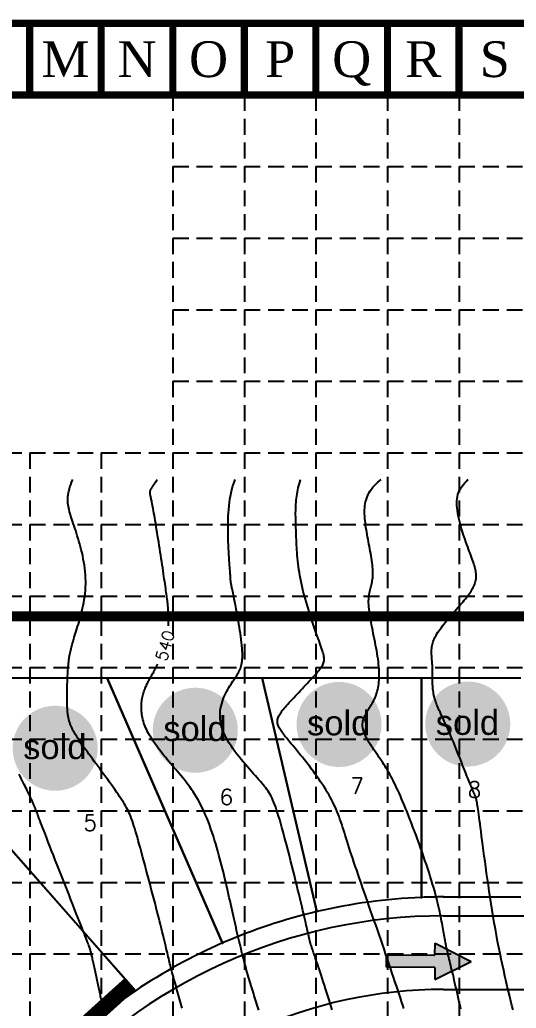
# Model space of a CAD drawing. Header units: inches. Extents: x -2116 to 192, y -2317 to -873.
# Drawn here: x -1650.9 to -1401.1, y -1370.1 to -873 of the extents above; entities that cross this region are included whole.
import ezdxf
from ezdxf.enums import TextEntityAlignment as Align

# ---------------------------------------------------------------- set-up
doc = ezdxf.new("R2010")
doc.units = ezdxf.units.IN
doc.header["$LTSCALE"] = 40
doc.header["$MEASUREMENT"] = 0
doc.linetypes.add('DAM', pattern=[0.5, 0.2, -0.1, 0.2])
doc.linetypes.add('DASHED', pattern=[0.75, 0.5, -0.25])
for name, color, linetype in [('1-BC', 7, 'Continuous'), ('1-DAM_TEXT', 7, 'DAM'), ('1-LOTS', 7, 'Continuous'), ('BASE', 7, 'Continuous'), ('grid', 9, 'Continuous'), ('limitsofdisturb', 1, 'DASHED'), ('SILT', 200, 'Continuous'), ('TOPO100_CON', 9, 'Continuous'), ('TOPO100_ICON', 9, 'Continuous')]:
    doc.layers.add(name, color=color, linetype=linetype)
doc.styles.add('ryland', font='ARIAL.TTF', dxfattribs={"height": 25})
doc.styles.add('SEG_LABEL08', font='simplex1')
doc.styles.get("Standard").update_dxf_attribs({"font": 'TIMES.TTF', "height": 25})

# ---------------------------------------------------------------- blocks, each defined once
blk = doc.blocks.new('TF')
for p, q in [((0.1612, 0.0201), (0.1612, 0.0601)), ((0.1612, 0.0601), (0.2812, 0.0001)), ((0.0012, -0.0199), (0.0012, 0.0201)), ((0.0012, 0.0201), (0.1612, 0.0201)), ((0.1612, -0.0599), (0.2812, 0.0001)), ((0.1612, -0.0199), (0.0012, -0.0199)), ((0.1612, -0.0199), (0.1612, -0.0599))]:
    blk.add_line(p, q)
for points in [[(0.1612, -0.0599), (0.1612, 0.0601), (0.2812, 0.0001), (0.1612, 0.0601)], [(0.0012, 0.0201), (0.0012, -0.0199), (0.1612, 0.0201), (0.1612, -0.0199)]]:
    blk.add_solid(points)
blk = doc.blocks.new('arrow')
at = {"xscale": 192.0000000000001, "yscale": 192, "zscale": 192, "rotation": 89.54514789520785}
blk.add_blockref('TF', (-0.41, -54), dxfattribs=at)
blk = doc.blocks.new('Sold')
h = blk.add_hatch(color=7)
h.paths.add_polyline_path([(38.78, 18.77, 1), (0.52, 18.77, 1)])
h.paths.add_polyline_path([(2.42, 10.89), (36.59, 10.89), (36.59, 27.86), (2.42, 27.86)], flags=24)
at = {"layer": 'BASE', "color": 7, "style": 'ryland'}
blk.add_text('sold', height=11.127, dxfattribs=at).set_placement((19.5, 13.9), align=Align.CENTER)

msp = doc.modelspace()

# ---------------------------------------------------------------- linework, layer by layer
at = {"layer": '1-BC', "linetype": 'Continuous'}
for p, q in [((-1437.73, -1323.62), (-949.32, -1323.62, 52922.14)), ((-1437.73, -1360.62), (-949.32, -1360.62, 52922.14))]:
    msp.add_line(p, q, dxfattribs=at)
for radius in [268.5, 231.5]:
    msp.add_arc((-1437.73, -1592.12), radius, 90, 138.7385, dxfattribs=at)
at = {"layer": '1-LOTS', "linetype": 'Continuous'}
for p, q in [((-1606.84, -1204.12, 54051.12), (-1656.95, -1204.12, 54166.43)), ((-1606.84, -1204.12, 54051.12), (-1548.8, -1337.28)), ((-1528.96, -1204.12, 53863.67), (-1606.84, -1204.12, 54051.12)), ((-1548.8, -1337.28), (-1606.84, -1204.12, 54051.12)), ((-1448.82, -1204.12, 53621.31), (-1528.96, -1204.12, 53863.67)), ((-1528.96, -1204.12, 53863.67), (-1501.36, -1321.5)), ((-1501.36, -1321.5), (-1528.96, -1204.12, 53863.67)), ((-1398.82, -1204.12, 53495.51), (-1448.82, -1204.12, 53621.31)), ((-1448.82, -1314.34), (-1448.82, -1204.12, 53621.31)), ((-1448.82, -1204.12, 53621.31), (-1448.82, -1314.34))]:
    msp.add_line(p, q, dxfattribs=at)
at = {"layer": '1-LOTS', "linetype": 'Continuous', "flags": 128}
for points in [[(-1689.22, -1251.61), (-1592.66, -1361.29)], [(-1592.66, -1361.29), (-1655.1, -1290.37)], [(-1437.73, -1314.12), (-1398.82, -1314.12)]]:
    msp.add_lwpolyline(points, dxfattribs=at)
at = {"layer": '1-LOTS', "linetype": 'Continuous'}
for start, end in [(92.288, 103.2319), (90, 92.288), (103.2319, 113.5509), (113.5509, 123.8698), (123.8698, 138.7385)]:
    msp.add_arc((-1437.73, -1592.12), 278, start, end, dxfattribs=at)
for p in [(-1448.82, -1314.34), (-1437.73, -1314.12), (-1501.36, -1321.5), (-1548.8, -1337.28), (-1592.66, -1361.29)]:
    msp.add_point(p, dxfattribs=at)
at = {"layer": 'BASE', "const_width": 3.6}
for points in [[(-2113.87, -2314.78), (190.13, -2314.78), (190.13, -874.78), (-2113.87, -874.78)], [(-2077.87, -2278.78), (154.13, -2278.78), (154.13, -910.78), (-2077.87, -910.78)]]:
    msp.add_lwpolyline(points, close=True, dxfattribs=at)
for points in [[(-1645.87, -910.78), (-1645.87, -874.78)], [(-1609.87, -910.78), (-1609.87, -874.78)], [(-1573.87, -910.78), (-1573.87, -874.78)], [(-1537.87, -910.78), (-1537.87, -874.78)], [(-1501.87, -910.78), (-1501.87, -874.78)], [(-1465.87, -910.78), (-1465.87, -874.78)], [(-1429.87, -910.78), (-1429.87, -874.78)]]:
    msp.add_lwpolyline(points, dxfattribs=at)
at = {"layer": 'grid', "color": 8, "linetype": 'DASHED', "ltscale": 0.4}
for p, q in [((-1573.87, -910.78), (-1573.87, -2278.78)), ((-1537.87, -910.78), (-1537.87, -2278.78)), ((-1501.87, -910.78), (-1501.87, -2278.78)), ((-1465.87, -910.78), (-1465.87, -2278.78)), ((-1429.87, -910.78), (-1429.87, -2278.78)), ((-1573.87, -946.78), (154.13, -946.78)), ((-1573.87, -982.78), (154.13, -982.78)), ((-1573.87, -1018.78), (154.13, -1018.78)), ((-1573.87, -1054.78), (154.13, -1054.78)), ((-2077.87, -1090.78), (154.13, -1090.78)), ((-1645.87, -1090.78), (-1645.87, -2278.78)), ((-1609.87, -1090.78), (-1609.87, -2278.78)), ((-2077.87, -1126.78), (154.13, -1126.78)), ((-2077.87, -1162.78), (154.13, -1162.78)), ((-2077.87, -1198.78), (154.13, -1198.78)), ((-2077.87, -1234.78), (154.13, -1234.78)), ((-2077.87, -1270.78), (154.13, -1270.78)), ((-2077.87, -1306.78), (154.13, -1306.78)), ((-2077.87, -1342.78), (154.13, -1342.78))]:
    msp.add_line(p, q, dxfattribs=at)
at = {"layer": 'limitsofdisturb', "color": 1, "const_width": 5}
msp.add_lwpolyline([(-1844.62, -1990.78), (-1844.62, -1280.09), (-1844.62, -1280.09), (-1844.26, -1173.04), (-752.01, -1172.92), (-752.01, -1001.61), (-658.88, -981.43), (-594.33, -1184.26), (-62.6, -1184.26), (-45.48, -2050.54), (-1679.47, -2050.54)], dxfattribs=at)
at = {"layer": 'SILT', "color": 84, "const_width": 8}
msp.add_lwpolyline([(-1720.78, -1386.75), (-1671.09, -1420.41), (-1659.03, -1418.11), (-1649.2, -1405.59), (-1625.42, -1384.97), (-1595.58, -1358.07)], dxfattribs=at)
at = {"layer": 'TOPO100_CON', "color": 35, "linetype": 'Continuous'}
for points in [[(-1569.13, -1370.12), (-1569.45, -1368.95), (-1569.77, -1367.78), (-1570.1, -1366.6), (-1570.44, -1365.42), (-1570.77, -1364.24), (-1571.1, -1363.07), (-1571.43, -1361.91), (-1571.76, -1360.75), (-1572.08, -1359.61), (-1572.4, -1358.49), (-1572.71, -1357.38), (-1573.02, -1356.3), (-1573.31, -1355.24), (-1573.6, -1354.21), (-1573.87, -1353.21), (-1574.13, -1352.24), (-1574.38, -1351.31), (-1574.62, -1350.4), (-1574.84, -1349.52), (-1575.06, -1348.65), (-1575.28, -1347.78), (-1575.49, -1346.91), (-1575.7, -1346.03), (-1575.92, -1345.12), (-1576.14, -1344.2), (-1576.37, -1343.23), (-1576.61, -1342.22), (-1576.86, -1341.17), (-1577.13, -1340.05), (-1577.41, -1338.86), (-1577.72, -1337.61), (-1578.04, -1336.26), (-1578.39, -1334.83), (-1578.77, -1333.3), (-1579.17, -1331.66), (-1579.61, -1329.91), (-1580.08, -1328.04), (-1580.58, -1326.06), (-1581.11, -1323.98), (-1581.66, -1321.82), (-1582.23, -1319.58), (-1582.82, -1317.28), (-1583.43, -1314.94), (-1584.05, -1312.56), (-1584.67, -1310.16), (-1585.31, -1307.75), (-1585.94, -1305.34), (-1586.57, -1302.94), (-1587.2, -1300.57), (-1587.82, -1298.24), (-1588.43, -1295.96), (-1589.03, -1293.75), (-1589.61, -1291.62), (-1590.17, -1289.57), (-1590.71, -1287.62), (-1591.22, -1285.79), (-1591.7, -1284.08), (-1592.15, -1282.49), (-1592.59, -1281.01), (-1593.01, -1279.63), (-1593.41, -1278.33), (-1593.8, -1277.12), (-1594.19, -1275.98), (-1594.58, -1274.9), (-1594.97, -1273.88), (-1595.37, -1272.9), (-1595.78, -1271.96), (-1596.2, -1271.04), (-1596.65, -1270.14), (-1597.11, -1269.25), (-1597.61, -1268.36), (-1598.13, -1267.45), (-1598.69, -1266.53), (-1599.29, -1265.58), (-1599.94, -1264.59), (-1600.63, -1263.56), (-1601.37, -1262.47), (-1602.16, -1261.34), (-1602.99, -1260.15), (-1603.85, -1258.94), (-1604.75, -1257.68), (-1605.67, -1256.41), (-1606.62, -1255.11), (-1607.58, -1253.8), (-1608.54, -1252.47), (-1609.52, -1251.15), (-1610.49, -1249.83), (-1611.46, -1248.52), (-1612.42, -1247.22), (-1613.36, -1245.94), (-1614.28, -1244.69), (-1615.17, -1243.48), (-1616.03, -1242.3), (-1616.86, -1241.16), (-1617.64, -1240.07), (-1618.38, -1239.05), (-1619.07, -1238.08), (-1619.7, -1237.17), (-1620.29, -1236.31), (-1620.84, -1235.51), (-1621.34, -1234.76), (-1621.8, -1234.05), (-1622.22, -1233.39), (-1622.61, -1232.78), (-1622.96, -1232.2), (-1623.28, -1231.65), (-1623.58, -1231.14), (-1623.84, -1230.66), (-1624.09, -1230.2), (-1624.31, -1229.77), (-1624.51, -1229.36), (-1624.69, -1228.96), (-1624.86, -1228.58), (-1625.02, -1228.22), (-1625.17, -1227.86), (-1625.31, -1227.51), (-1625.44, -1227.16), (-1625.57, -1226.82), (-1625.7, -1226.47), (-1625.82, -1226.11), (-1625.93, -1225.75), (-1626.04, -1225.38), (-1626.14, -1225), (-1626.24, -1224.61), (-1626.33, -1224.19), (-1626.42, -1223.76), (-1626.5, -1223.31), (-1626.57, -1222.83), (-1626.64, -1222.32), (-1626.7, -1221.78), (-1626.76, -1221.22), (-1626.82, -1220.61), (-1626.86, -1219.97), (-1626.9, -1219.29), (-1626.94, -1218.57), (-1626.97, -1217.8), (-1626.99, -1216.98), (-1627.01, -1216.13), (-1627.03, -1215.23), (-1627.03, -1214.3), (-1627.03, -1213.34), (-1627.03, -1212.35), (-1627.02, -1211.34), (-1627.01, -1210.31), (-1626.99, -1209.27), (-1626.97, -1208.23), (-1626.94, -1207.17), (-1626.9, -1206.12), (-1626.86, -1205.08), (-1626.82, -1204.04), (-1626.77, -1203.01), (-1626.72, -1202), (-1626.66, -1201.02), (-1626.6, -1200.06), (-1626.54, -1199.13), (-1626.47, -1198.24), (-1626.39, -1197.38), (-1626.31, -1196.56), (-1626.23, -1195.76), (-1626.14, -1195), (-1626.04, -1194.25), (-1625.93, -1193.52), (-1625.82, -1192.81), (-1625.69, -1192.1), (-1625.55, -1191.39), (-1625.41, -1190.68), (-1625.25, -1189.97), (-1625.08, -1189.25), (-1624.89, -1188.51), (-1624.69, -1187.75), (-1624.47, -1186.96), (-1624.24, -1186.15), (-1623.99, -1185.3), (-1623.72, -1184.42), (-1623.44, -1183.49), (-1623.13, -1182.52), (-1622.81, -1181.49), (-1622.47, -1180.42), (-1622.11, -1179.3), (-1621.75, -1178.13), (-1621.38, -1176.93), (-1621.01, -1175.68), (-1620.64, -1174.39), (-1620.28, -1173.07), (-1619.92, -1171.71), (-1619.58, -1170.33), (-1619.26, -1168.91), (-1618.95, -1167.47), (-1618.67, -1166), (-1618.42, -1164.51), (-1618.2, -1163), (-1618.01, -1161.47), (-1617.86, -1159.93), (-1617.75, -1158.37), (-1617.69, -1156.81), (-1617.68, -1155.23), (-1617.72, -1153.64), (-1617.81, -1152.06), (-1617.95, -1150.47), (-1618.12, -1148.88), (-1618.34, -1147.3), (-1618.59, -1145.73), (-1618.88, -1144.17), (-1619.19, -1142.63), (-1619.53, -1141.1), (-1619.89, -1139.59), (-1620.27, -1138.1), (-1620.67, -1136.65), (-1621.07, -1135.22), (-1621.48, -1133.82), (-1621.9, -1132.46), (-1622.32, -1131.13), (-1622.73, -1129.85), (-1623.14, -1128.61), (-1623.54, -1127.42), (-1623.93, -1126.28), (-1624.3, -1125.2), (-1624.65, -1124.16), (-1624.98, -1123.16), (-1625.28, -1122.2), (-1625.57, -1121.28), (-1625.82, -1120.38), (-1626.05, -1119.51), (-1626.25, -1118.65), (-1626.42, -1117.81), (-1626.55, -1116.97), (-1626.65, -1116.14), (-1626.71, -1115.31), (-1626.73, -1114.47), (-1626.71, -1113.61), (-1626.65, -1112.74), (-1626.54, -1111.85), (-1626.38, -1110.93), (-1626.17, -1109.98), (-1625.92, -1108.99), (-1625.61, -1107.95), (-1625.24, -1106.87), (-1624.82, -1105.74), (-1624.35, -1104.57), (-1624.16, -1104.14)], [(-1493.77, -1370.89), (-1494.43, -1368.63), (-1495.09, -1366.44), (-1495.73, -1364.33), (-1496.36, -1362.29), (-1496.98, -1360.33), (-1497.57, -1358.45), (-1498.15, -1356.66), (-1498.71, -1354.95), (-1499.24, -1353.32), (-1499.75, -1351.79), (-1500.23, -1350.34), (-1500.68, -1348.99), (-1501.11, -1347.73), (-1501.5, -1346.57), (-1501.86, -1345.51), (-1502.19, -1344.53), (-1502.49, -1343.65), (-1502.76, -1342.85), (-1503.01, -1342.14), (-1503.23, -1341.49), (-1503.42, -1340.92), (-1503.59, -1340.41), (-1503.75, -1339.97), (-1503.88, -1339.57), (-1504, -1339.24), (-1504.1, -1338.94), (-1504.18, -1338.69), (-1504.25, -1338.48), (-1504.32, -1338.3), (-1504.37, -1338.15), (-1504.41, -1338.02), (-1504.45, -1337.91), (-1504.48, -1337.82), (-1504.51, -1337.73), (-1504.54, -1337.65), (-1504.56, -1337.58), (-1504.59, -1337.5), (-1504.61, -1337.43), (-1504.63, -1337.36), (-1504.65, -1337.3), (-1504.67, -1337.23), (-1504.69, -1337.16), (-1504.71, -1337.08), (-1504.73, -1337.01), (-1504.75, -1336.93), (-1504.77, -1336.85), (-1504.8, -1336.76), (-1504.82, -1336.66), (-1504.84, -1336.56), (-1504.87, -1336.45), (-1504.89, -1336.33), (-1504.92, -1336.2), (-1504.95, -1336.06), (-1504.99, -1335.91), (-1505.02, -1335.74), (-1505.06, -1335.56), (-1505.11, -1335.35), (-1505.16, -1335.1), (-1505.22, -1334.82), (-1505.3, -1334.49), (-1505.38, -1334.11), (-1505.48, -1333.66), (-1505.6, -1333.15), (-1505.73, -1332.57), (-1505.89, -1331.9), (-1506.06, -1331.15), (-1506.26, -1330.3), (-1506.48, -1329.35), (-1506.73, -1328.29), (-1507.01, -1327.11), (-1507.31, -1325.81), (-1507.65, -1324.39), (-1508.02, -1322.82), (-1508.43, -1321.12), (-1508.87, -1319.26), (-1509.34, -1317.28), (-1509.85, -1315.17), (-1510.38, -1312.96), (-1510.93, -1310.65), (-1511.51, -1308.27), (-1512.1, -1305.83), (-1512.71, -1303.34), (-1513.34, -1300.82), (-1513.97, -1298.28), (-1514.6, -1295.75), (-1515.24, -1293.22), (-1515.88, -1290.72), (-1516.52, -1288.26), (-1517.15, -1285.86), (-1517.77, -1283.54), (-1518.38, -1281.29), (-1518.97, -1279.15), (-1519.54, -1277.13), (-1520.09, -1275.23), (-1520.62, -1273.48), (-1521.13, -1271.86), (-1521.62, -1270.37), (-1522.09, -1268.99), (-1522.56, -1267.72), (-1523.03, -1266.54), (-1523.5, -1265.45), (-1523.96, -1264.43), (-1524.44, -1263.47), (-1524.93, -1262.57), (-1525.44, -1261.71), (-1525.97, -1260.88), (-1526.52, -1260.07), (-1527.1, -1259.28), (-1527.71, -1258.49), (-1528.36, -1257.69), (-1529.05, -1256.87), (-1529.79, -1256.03), (-1530.57, -1255.14), (-1531.41, -1254.21), (-1532.31, -1253.22), (-1533.25, -1252.18), (-1534.24, -1251.08), (-1535.25, -1249.93), (-1536.3, -1248.75), (-1537.36, -1247.52), (-1538.43, -1246.25), (-1539.5, -1244.96), (-1540.56, -1243.64), (-1541.6, -1242.29), (-1542.62, -1240.92), (-1543.61, -1239.53), (-1544.56, -1238.14), (-1545.46, -1236.73), (-1546.3, -1235.32), (-1547.08, -1233.91), (-1547.78, -1232.5), (-1548.4, -1231.1), (-1548.94, -1229.71), (-1549.37, -1228.34), (-1549.7, -1226.98), (-1549.93, -1225.65), (-1550.07, -1224.33), (-1550.12, -1223.04), (-1550.09, -1221.77), (-1549.98, -1220.53), (-1549.81, -1219.31), (-1549.57, -1218.12), (-1549.28, -1216.95), (-1548.93, -1215.82), (-1548.55, -1214.72), (-1548.12, -1213.65), (-1547.66, -1212.61), (-1547.18, -1211.61), (-1546.67, -1210.64), (-1546.16, -1209.71), (-1545.64, -1208.82), (-1545.11, -1207.96), (-1544.59, -1207.15), (-1544.09, -1206.38), (-1543.6, -1205.65), (-1543.12, -1204.96), (-1542.67, -1204.3), (-1542.24, -1203.66), (-1541.83, -1203.04), (-1541.44, -1202.43), (-1541.08, -1201.82), (-1540.74, -1201.21), (-1540.42, -1200.6), (-1540.13, -1199.96), (-1539.87, -1199.31), (-1539.64, -1198.63), (-1539.43, -1197.92), (-1539.26, -1197.16), (-1539.11, -1196.36), (-1539, -1195.51), (-1538.91, -1194.59), (-1538.87, -1193.62), (-1538.85, -1192.56), (-1538.87, -1191.43), (-1538.93, -1190.22), (-1539.02, -1188.93), (-1539.14, -1187.57), (-1539.29, -1186.16), (-1539.46, -1184.7), (-1539.65, -1183.2), (-1539.87, -1181.67), (-1540.1, -1180.12), (-1540.34, -1178.56), (-1540.6, -1176.99), (-1540.86, -1175.43), (-1541.13, -1173.89), (-1541.41, -1172.38), (-1541.68, -1170.9), (-1541.95, -1169.46), (-1542.21, -1168.08), (-1542.47, -1166.76), (-1542.72, -1165.51), (-1542.95, -1164.34), (-1543.16, -1163.26), (-1543.36, -1162.28), (-1543.54, -1161.39), (-1543.7, -1160.59), (-1543.85, -1159.88), (-1543.97, -1159.24), (-1544.09, -1158.68), (-1544.19, -1158.19), (-1544.28, -1157.76), (-1544.35, -1157.39), (-1544.42, -1157.08), (-1544.48, -1156.81), (-1544.52, -1156.59), (-1544.56, -1156.4), (-1544.59, -1156.25), (-1544.62, -1156.13), (-1544.64, -1156.02), (-1544.65, -1155.94), (-1544.66, -1155.87), (-1544.67, -1155.81), (-1544.68, -1155.75), (-1544.69, -1155.69), (-1544.7, -1155.63), (-1544.7, -1155.55), (-1544.71, -1155.45), (-1544.72, -1155.33), (-1544.73, -1155.18), (-1544.75, -1155), (-1544.76, -1154.78), (-1544.78, -1154.51), (-1544.8, -1154.2), (-1544.82, -1153.83), (-1544.85, -1153.41), (-1544.88, -1152.92), (-1544.92, -1152.36), (-1544.96, -1151.72), (-1545.01, -1151.01), (-1545.07, -1150.21), (-1545.13, -1149.32), (-1545.2, -1148.33), (-1545.27, -1147.24), (-1545.35, -1146.05), (-1545.44, -1144.77), (-1545.53, -1143.39), (-1545.62, -1141.93), (-1545.71, -1140.4), (-1545.8, -1138.8), (-1545.87, -1137.14), (-1545.94, -1135.44), (-1546, -1133.69), (-1546.04, -1131.91), (-1546.06, -1130.11), (-1546.07, -1128.29), (-1546.05, -1126.46), (-1546.01, -1124.63), (-1545.94, -1122.81), (-1545.85, -1121), (-1545.72, -1119.21), (-1545.56, -1117.46), (-1545.36, -1115.75), (-1545.12, -1114.09), (-1544.84, -1112.48), (-1544.52, -1110.92), (-1544.17, -1109.41), (-1543.78, -1107.95), (-1543.36, -1106.52), (-1542.9, -1105.14), (-1542.55, -1104.14)], [(-1457.58, -1370.29), (-1458.15, -1368.58), (-1458.74, -1366.77), (-1459.37, -1364.88), (-1460.02, -1362.91), (-1460.69, -1360.87), (-1461.39, -1358.76), (-1462.11, -1356.6), (-1462.85, -1354.38), (-1463.61, -1352.11), (-1464.38, -1349.8), (-1465.17, -1347.45), (-1465.98, -1345.07), (-1466.79, -1342.67), (-1467.61, -1340.26), (-1468.45, -1337.82), (-1469.28, -1335.39), (-1470.13, -1332.95), (-1470.97, -1330.51), (-1471.81, -1328.08), (-1472.66, -1325.67), (-1473.5, -1323.26), (-1474.34, -1320.87), (-1475.17, -1318.5), (-1475.99, -1316.16), (-1476.8, -1313.84), (-1477.6, -1311.55), (-1478.39, -1309.3), (-1479.16, -1307.09), (-1479.91, -1304.91), (-1480.65, -1302.78), (-1481.37, -1300.7), (-1482.06, -1298.67), (-1482.73, -1296.69), (-1483.37, -1294.77), (-1483.99, -1292.91), (-1484.57, -1291.12), (-1485.13, -1289.4), (-1485.66, -1287.74), (-1486.16, -1286.13), (-1486.64, -1284.59), (-1487.11, -1283.09), (-1487.57, -1281.65), (-1488.01, -1280.24), (-1488.46, -1278.87), (-1488.9, -1277.54), (-1489.34, -1276.24), (-1489.79, -1274.96), (-1490.24, -1273.7), (-1490.72, -1272.46), (-1491.2, -1271.24), (-1491.71, -1270.02), (-1492.25, -1268.8), (-1492.81, -1267.59), (-1493.41, -1266.37), (-1494.04, -1265.14), (-1494.71, -1263.9), (-1495.42, -1262.64), (-1496.17, -1261.37), (-1496.96, -1260.09), (-1497.78, -1258.8), (-1498.62, -1257.51), (-1499.49, -1256.21), (-1500.38, -1254.92), (-1501.29, -1253.63), (-1502.21, -1252.35), (-1503.14, -1251.08), (-1504.07, -1249.83), (-1505.01, -1248.59), (-1505.94, -1247.38), (-1506.86, -1246.19), (-1507.77, -1245.03), (-1508.67, -1243.9), (-1509.55, -1242.8), (-1510.41, -1241.74), (-1511.24, -1240.72), (-1512.05, -1239.75), (-1512.82, -1238.82), (-1513.55, -1237.94), (-1514.25, -1237.09), (-1514.92, -1236.29), (-1515.55, -1235.53), (-1516.16, -1234.81), (-1516.72, -1234.12), (-1517.26, -1233.46), (-1517.76, -1232.83), (-1518.22, -1232.23), (-1518.66, -1231.66), (-1519.06, -1231.11), (-1519.42, -1230.59), (-1519.76, -1230.08), (-1520.06, -1229.6), (-1520.33, -1229.12), (-1520.56, -1228.67), (-1520.76, -1228.22), (-1520.93, -1227.79), (-1521.07, -1227.36), (-1521.17, -1226.94), (-1521.24, -1226.52), (-1521.27, -1226.11), (-1521.27, -1225.69), (-1521.24, -1225.27), (-1521.16, -1224.84), (-1521.05, -1224.41), (-1520.91, -1223.97), (-1520.73, -1223.52), (-1520.5, -1223.05), (-1520.24, -1222.57), (-1519.94, -1222.06), (-1519.6, -1221.54), (-1519.21, -1221), (-1518.79, -1220.43), (-1518.32, -1219.83), (-1517.81, -1219.21), (-1517.25, -1218.55), (-1516.65, -1217.86), (-1516.01, -1217.14), (-1515.32, -1216.37), (-1514.59, -1215.58), (-1513.82, -1214.75), (-1513.02, -1213.9), (-1512.2, -1213.03), (-1511.36, -1212.14), (-1510.51, -1211.24), (-1509.64, -1210.33), (-1508.77, -1209.42), (-1507.91, -1208.5), (-1507.04, -1207.59), (-1506.19, -1206.69), (-1505.36, -1205.8), (-1504.55, -1204.93), (-1503.76, -1204.08), (-1503.01, -1203.25), (-1502.3, -1202.45), (-1501.63, -1201.69), (-1501, -1200.96), (-1500.43, -1200.28), (-1499.92, -1199.64), (-1499.46, -1199.04), (-1499.06, -1198.47), (-1498.71, -1197.93), (-1498.42, -1197.41), (-1498.17, -1196.91), (-1497.98, -1196.41), (-1497.84, -1195.91), (-1497.75, -1195.4), (-1497.7, -1194.88), (-1497.7, -1194.34), (-1497.74, -1193.78), (-1497.83, -1193.19), (-1497.95, -1192.55), (-1498.12, -1191.87), (-1498.33, -1191.14), (-1498.57, -1190.35), (-1498.85, -1189.5), (-1499.17, -1188.57), (-1499.52, -1187.57), (-1499.9, -1186.48), (-1500.31, -1185.32), (-1500.75, -1184.08), (-1501.21, -1182.77), (-1501.69, -1181.4), (-1502.18, -1179.98), (-1502.69, -1178.5), (-1503.21, -1176.98), (-1503.74, -1175.42), (-1504.27, -1173.82), (-1504.8, -1172.2), (-1505.32, -1170.55), (-1505.84, -1168.89), (-1506.35, -1167.21), (-1506.84, -1165.53), (-1507.32, -1163.84), (-1507.78, -1162.16), (-1508.21, -1160.49), (-1508.62, -1158.84), (-1509, -1157.21), (-1509.34, -1155.6), (-1509.66, -1154.03), (-1509.94, -1152.47), (-1510.2, -1150.95), (-1510.43, -1149.45), (-1510.63, -1147.97), (-1510.82, -1146.52), (-1510.98, -1145.09), (-1511.12, -1143.68), (-1511.24, -1142.3), (-1511.35, -1140.95), (-1511.45, -1139.61), (-1511.53, -1138.3), (-1511.59, -1137.01), (-1511.65, -1135.73), (-1511.71, -1134.48), (-1511.75, -1133.26), (-1511.79, -1132.05), (-1511.83, -1130.86), (-1511.87, -1129.68), (-1511.91, -1128.53), (-1511.94, -1127.4), (-1511.98, -1126.28), (-1512.01, -1125.17), (-1512.03, -1124.08), (-1512.05, -1123), (-1512.06, -1121.93), (-1512.06, -1120.87), (-1512.05, -1119.82), (-1512.02, -1118.77), (-1511.99, -1117.72), (-1511.93, -1116.68), (-1511.86, -1115.65), (-1511.77, -1114.61), (-1511.66, -1113.57), (-1511.52, -1112.53), (-1511.37, -1111.48), (-1511.19, -1110.43), (-1510.98, -1109.37), (-1510.74, -1108.31), (-1510.48, -1107.23), (-1510.19, -1106.15), (-1509.87, -1105.06), (-1509.58, -1104.14)], [(-1428.93, -1370.57), (-1429.33, -1368.78), (-1429.73, -1367.03), (-1430.12, -1365.33), (-1430.49, -1363.67), (-1430.86, -1362.05), (-1431.22, -1360.48), (-1431.57, -1358.96), (-1431.92, -1357.48), (-1432.25, -1356.06), (-1432.57, -1354.69), (-1432.88, -1353.37), (-1433.18, -1352.11), (-1433.47, -1350.89), (-1433.75, -1349.71), (-1434.02, -1348.58), (-1434.29, -1347.48), (-1434.54, -1346.42), (-1434.79, -1345.39), (-1435.03, -1344.39), (-1435.26, -1343.41), (-1435.48, -1342.45), (-1435.7, -1341.51), (-1435.91, -1340.59), (-1436.11, -1339.68), (-1436.31, -1338.77), (-1436.5, -1337.87), (-1436.69, -1336.97), (-1436.87, -1336.07), (-1437.05, -1335.17), (-1437.22, -1334.26), (-1437.39, -1333.33), (-1437.55, -1332.39), (-1437.72, -1331.44), (-1437.88, -1330.46), (-1438.06, -1329.46), (-1438.23, -1328.43), (-1438.42, -1327.37), (-1438.62, -1326.28), (-1438.83, -1325.15), (-1439.05, -1323.99), (-1439.3, -1322.78), (-1439.56, -1321.52), (-1439.84, -1320.22), (-1440.15, -1318.86), (-1440.49, -1317.45), (-1440.85, -1315.99), (-1441.24, -1314.46), (-1441.66, -1312.86), (-1442.12, -1311.2), (-1442.62, -1309.47), (-1443.15, -1307.67), (-1443.72, -1305.8), (-1444.32, -1303.87), (-1444.95, -1301.89), (-1445.61, -1299.87), (-1446.29, -1297.81), (-1447, -1295.73), (-1447.72, -1293.62), (-1448.46, -1291.5), (-1449.21, -1289.38), (-1449.97, -1287.26), (-1450.73, -1285.14), (-1451.5, -1283.05), (-1452.27, -1280.98), (-1453.04, -1278.95), (-1453.8, -1276.95), (-1454.55, -1275.01), (-1455.3, -1273.12), (-1456.02, -1271.29), (-1456.74, -1269.53), (-1457.43, -1267.85), (-1458.1, -1266.25), (-1458.76, -1264.71), (-1459.4, -1263.24), (-1460.03, -1261.84), (-1460.64, -1260.49), (-1461.25, -1259.2), (-1461.84, -1257.96), (-1462.43, -1256.77), (-1463.01, -1255.62), (-1463.59, -1254.51), (-1464.17, -1253.44), (-1464.75, -1252.4), (-1465.32, -1251.38), (-1465.9, -1250.39), (-1466.49, -1249.42), (-1467.08, -1248.47), (-1467.67, -1247.53), (-1468.28, -1246.59), (-1468.89, -1245.66), (-1469.52, -1244.74), (-1470.15, -1243.81), (-1470.79, -1242.88), (-1471.43, -1241.96), (-1472.06, -1241.05), (-1472.69, -1240.13), (-1473.31, -1239.23), (-1473.91, -1238.33), (-1474.48, -1237.43), (-1475.04, -1236.55), (-1475.57, -1235.68), (-1476.06, -1234.81), (-1476.53, -1233.96), (-1476.95, -1233.11), (-1477.32, -1232.28), (-1477.65, -1231.47), (-1477.93, -1230.67), (-1478.15, -1229.88), (-1478.32, -1229.11), (-1478.42, -1228.36), (-1478.45, -1227.62), (-1478.42, -1226.9), (-1478.33, -1226.2), (-1478.19, -1225.51), (-1478, -1224.83), (-1477.76, -1224.15), (-1477.49, -1223.49), (-1477.18, -1222.82), (-1476.84, -1222.17), (-1476.48, -1221.51), (-1476.09, -1220.85), (-1475.69, -1220.19), (-1475.27, -1219.53), (-1474.85, -1218.86), (-1474.43, -1218.19), (-1474.01, -1217.5), (-1473.59, -1216.8), (-1473.19, -1216.09), (-1472.8, -1215.36), (-1472.44, -1214.62), (-1472.1, -1213.86), (-1471.78, -1213.08), (-1471.49, -1212.27), (-1471.23, -1211.45), (-1470.99, -1210.6), (-1470.78, -1209.73), (-1470.59, -1208.83), (-1470.43, -1207.91), (-1470.3, -1206.96), (-1470.19, -1205.99), (-1470.12, -1204.98), (-1470.06, -1203.95), (-1470.04, -1202.88), (-1470.04, -1201.78), (-1470.07, -1200.65), (-1470.13, -1199.49), (-1470.21, -1198.29), (-1470.33, -1197.06), (-1470.47, -1195.79), (-1470.63, -1194.48), (-1470.83, -1193.13), (-1471.05, -1191.75), (-1471.29, -1190.34), (-1471.55, -1188.91), (-1471.83, -1187.46), (-1472.11, -1186), (-1472.41, -1184.53), (-1472.7, -1183.06), (-1473, -1181.59), (-1473.3, -1180.14), (-1473.58, -1178.69), (-1473.86, -1177.27), (-1474.13, -1175.87), (-1474.38, -1174.49), (-1474.6, -1173.16), (-1474.81, -1171.86), (-1474.99, -1170.61), (-1475.13, -1169.41), (-1475.24, -1168.27), (-1475.32, -1167.18), (-1475.35, -1166.17), (-1475.35, -1165.21), (-1475.32, -1164.31), (-1475.25, -1163.46), (-1475.16, -1162.65), (-1475.05, -1161.88), (-1474.91, -1161.14), (-1474.77, -1160.43), (-1474.61, -1159.74), (-1474.44, -1159.06), (-1474.27, -1158.4), (-1474.1, -1157.73), (-1473.94, -1157.07), (-1473.78, -1156.4), (-1473.63, -1155.72), (-1473.5, -1155.01), (-1473.39, -1154.28), (-1473.3, -1153.53), (-1473.23, -1152.73), (-1473.2, -1151.9), (-1473.2, -1151.02), (-1473.23, -1150.09), (-1473.28, -1149.12), (-1473.37, -1148.12), (-1473.48, -1147.08), (-1473.61, -1146.01), (-1473.76, -1144.91), (-1473.93, -1143.79), (-1474.12, -1142.64), (-1474.31, -1141.47), (-1474.52, -1140.29), (-1474.74, -1139.1), (-1474.96, -1137.89), (-1475.19, -1136.68), (-1475.41, -1135.47), (-1475.64, -1134.26), (-1475.87, -1133.05), (-1476.08, -1131.84), (-1476.29, -1130.65), (-1476.49, -1129.46), (-1476.68, -1128.3), (-1476.86, -1127.14), (-1477.01, -1126.01), (-1477.14, -1124.89), (-1477.25, -1123.78), (-1477.33, -1122.69), (-1477.38, -1121.61), (-1477.4, -1120.55), (-1477.38, -1119.51), (-1477.32, -1118.48), (-1477.22, -1117.46), (-1477.08, -1116.46), (-1476.88, -1115.48), (-1476.63, -1114.51), (-1476.33, -1113.55), (-1475.97, -1112.61), (-1475.55, -1111.68), (-1475.07, -1110.77), (-1474.52, -1109.87), (-1473.9, -1108.99), (-1473.21, -1108.12), (-1472.45, -1107.26), (-1471.63, -1106.42), (-1470.75, -1105.59), (-1469.81, -1104.77), (-1469.04, -1104.14)], [(-1402.72, -1370.94), (-1403.26, -1368.78), (-1403.82, -1366.52), (-1404.4, -1364.16), (-1404.99, -1361.71), (-1405.59, -1359.18), (-1406.2, -1356.57), (-1406.81, -1353.89), (-1407.42, -1351.13), (-1408.04, -1348.31), (-1408.65, -1345.42), (-1409.26, -1342.48), (-1409.86, -1339.49), (-1410.45, -1336.45), (-1411.03, -1333.37), (-1411.6, -1330.24), (-1412.15, -1327.1), (-1412.68, -1323.93), (-1413.2, -1320.75), (-1413.71, -1317.58), (-1414.2, -1314.42), (-1414.67, -1311.29), (-1415.13, -1308.18), (-1415.57, -1305.12), (-1415.99, -1302.12), (-1416.4, -1299.18), (-1416.79, -1296.32), (-1417.17, -1293.54), (-1417.52, -1290.85), (-1417.86, -1288.27), (-1418.18, -1285.81), (-1418.49, -1283.47), (-1418.77, -1281.27), (-1419.04, -1279.22), (-1419.29, -1277.32), (-1419.52, -1275.59), (-1419.73, -1274.01), (-1419.92, -1272.59), (-1420.1, -1271.31), (-1420.27, -1270.16), (-1420.42, -1269.13), (-1420.56, -1268.22), (-1420.69, -1267.42), (-1420.81, -1266.72), (-1420.92, -1266.11), (-1421.02, -1265.58), (-1421.12, -1265.12), (-1421.21, -1264.73), (-1421.29, -1264.4), (-1421.37, -1264.11), (-1421.45, -1263.86), (-1421.53, -1263.64), (-1421.61, -1263.45), (-1421.69, -1263.27), (-1421.77, -1263.09), (-1421.86, -1262.91), (-1421.95, -1262.72), (-1422.04, -1262.52), (-1422.14, -1262.31), (-1422.25, -1262.08), (-1422.37, -1261.84), (-1422.49, -1261.57), (-1422.63, -1261.27), (-1422.78, -1260.94), (-1422.94, -1260.58), (-1423.12, -1260.18), (-1423.31, -1259.74), (-1423.51, -1259.26), (-1423.74, -1258.73), (-1423.98, -1258.15), (-1424.24, -1257.52), (-1424.52, -1256.83), (-1424.83, -1256.08), (-1425.15, -1255.27), (-1425.5, -1254.39), (-1425.88, -1253.45), (-1426.27, -1252.43), (-1426.69, -1251.37), (-1427.13, -1250.24), (-1427.58, -1249.08), (-1428.05, -1247.87), (-1428.54, -1246.62), (-1429.04, -1245.35), (-1429.55, -1244.05), (-1430.06, -1242.74), (-1430.59, -1241.41), (-1431.12, -1240.08), (-1431.65, -1238.75), (-1432.19, -1237.42), (-1432.73, -1236.1), (-1433.26, -1234.81), (-1433.8, -1233.53), (-1434.32, -1232.28), (-1434.84, -1231.07), (-1435.36, -1229.9), (-1435.86, -1228.77), (-1436.35, -1227.69), (-1436.83, -1226.65), (-1437.3, -1225.64), (-1437.75, -1224.67), (-1438.2, -1223.74), (-1438.62, -1222.83), (-1439.03, -1221.95), (-1439.43, -1221.1), (-1439.81, -1220.27), (-1440.17, -1219.46), (-1440.52, -1218.67), (-1440.84, -1217.89), (-1441.15, -1217.13), (-1441.43, -1216.38), (-1441.7, -1215.63), (-1441.94, -1214.88), (-1442.16, -1214.14), (-1442.35, -1213.4), (-1442.53, -1212.65), (-1442.68, -1211.9), (-1442.8, -1211.15), (-1442.91, -1210.39), (-1442.99, -1209.62), (-1443.06, -1208.85), (-1443.12, -1208.09), (-1443.16, -1207.32), (-1443.18, -1206.55), (-1443.2, -1205.78), (-1443.21, -1205.01), (-1443.22, -1204.25), (-1443.22, -1203.49), (-1443.21, -1202.74), (-1443.21, -1201.99), (-1443.21, -1201.24), (-1443.21, -1200.5), (-1443.21, -1199.78), (-1443.22, -1199.06), (-1443.24, -1198.35), (-1443.27, -1197.65), (-1443.31, -1196.96), (-1443.36, -1196.28), (-1443.42, -1195.61), (-1443.48, -1194.95), (-1443.54, -1194.29), (-1443.59, -1193.64), (-1443.64, -1192.99), (-1443.68, -1192.34), (-1443.7, -1191.69), (-1443.71, -1191.04), (-1443.7, -1190.39), (-1443.67, -1189.73), (-1443.61, -1189.06), (-1443.53, -1188.39), (-1443.41, -1187.71), (-1443.26, -1187.03), (-1443.07, -1186.32), (-1442.83, -1185.61), (-1442.56, -1184.88), (-1442.23, -1184.14), (-1441.86, -1183.38), (-1441.44, -1182.6), (-1440.97, -1181.81), (-1440.47, -1181), (-1439.93, -1180.19), (-1439.36, -1179.37), (-1438.75, -1178.54), (-1438.12, -1177.7), (-1437.47, -1176.86), (-1436.8, -1176.02), (-1436.11, -1175.18), (-1435.41, -1174.34), (-1434.7, -1173.5), (-1433.98, -1172.67), (-1433.27, -1171.84), (-1432.55, -1171.02), (-1431.84, -1170.21), (-1431.14, -1169.42), (-1430.45, -1168.63), (-1429.77, -1167.86), (-1429.12, -1167.11), (-1428.48, -1166.37), (-1427.87, -1165.65), (-1427.27, -1164.94), (-1426.7, -1164.25), (-1426.15, -1163.56), (-1425.63, -1162.89), (-1425.13, -1162.23), (-1424.65, -1161.58), (-1424.21, -1160.93), (-1423.79, -1160.3), (-1423.4, -1159.67), (-1423.04, -1159.05), (-1422.7, -1158.43), (-1422.4, -1157.81), (-1422.14, -1157.2), (-1421.9, -1156.59), (-1421.7, -1155.99), (-1421.53, -1155.38), (-1421.4, -1154.77), (-1421.31, -1154.17), (-1421.25, -1153.56), (-1421.22, -1152.94), (-1421.23, -1152.31), (-1421.27, -1151.68), (-1421.35, -1151.03), (-1421.45, -1150.36), (-1421.58, -1149.68), (-1421.74, -1148.97), (-1421.93, -1148.24), (-1422.15, -1147.49), (-1422.39, -1146.71), (-1422.65, -1145.9), (-1422.94, -1145.05), (-1423.25, -1144.17), (-1423.58, -1143.26), (-1423.93, -1142.3), (-1424.31, -1141.3), (-1424.7, -1140.25), (-1425.1, -1139.16), (-1425.53, -1138.02), (-1425.96, -1136.83), (-1426.41, -1135.61), (-1426.85, -1134.35), (-1427.3, -1133.06), (-1427.74, -1131.75), (-1428.17, -1130.42), (-1428.58, -1129.07), (-1428.98, -1127.72), (-1429.35, -1126.37), (-1429.7, -1125.02), (-1430.01, -1123.67), (-1430.29, -1122.34), (-1430.52, -1121.03), (-1430.71, -1119.74), (-1430.85, -1118.48), (-1430.94, -1117.25), (-1430.97, -1116.06), (-1430.93, -1114.92), (-1430.83, -1113.83), (-1430.66, -1112.79), (-1430.42, -1111.8), (-1430.11, -1110.85), (-1429.74, -1109.95), (-1429.3, -1109.09), (-1428.81, -1108.25), (-1428.27, -1107.45), (-1427.67, -1106.67), (-1427.02, -1105.9), (-1426.32, -1105.15), (-1425.58, -1104.41), (-1425.29, -1104.14)], [(-1609, -1370.09), (-1609.08, -1369.69), (-1609.17, -1369.26), (-1609.26, -1368.8), (-1609.36, -1368.31), (-1609.46, -1367.8), (-1609.57, -1367.25), (-1609.68, -1366.68), (-1609.8, -1366.09), (-1609.92, -1365.47), (-1610.05, -1364.83), (-1610.18, -1364.17), (-1610.32, -1363.49), (-1610.46, -1362.8), (-1610.61, -1362.08), (-1610.75, -1361.35), (-1610.91, -1360.61), (-1611.06, -1359.85), (-1611.22, -1359.09), (-1611.39, -1358.31), (-1611.55, -1357.52), (-1611.72, -1356.73), (-1611.89, -1355.92), (-1612.06, -1355.12), (-1612.24, -1354.32), (-1612.41, -1353.51), (-1612.59, -1352.71), (-1612.76, -1351.92), (-1612.93, -1351.14), (-1613.1, -1350.37), (-1613.27, -1349.61), (-1613.44, -1348.86), (-1613.6, -1348.14), (-1613.76, -1347.44), (-1613.91, -1346.75), (-1614.06, -1346.1), (-1614.21, -1345.47), (-1614.34, -1344.88), (-1614.47, -1344.31), (-1614.6, -1343.78), (-1614.71, -1343.29), (-1614.82, -1342.84), (-1614.92, -1342.41), (-1615.02, -1342.01), (-1615.12, -1341.61), (-1615.23, -1341.22), (-1615.35, -1340.81), (-1615.48, -1340.38), (-1615.63, -1339.92), (-1615.81, -1339.42), (-1616, -1338.86), (-1616.22, -1338.25), (-1616.48, -1337.56), (-1616.77, -1336.79), (-1617.1, -1335.92), (-1617.48, -1334.96), (-1617.9, -1333.87), (-1618.37, -1332.67), (-1618.89, -1331.33), (-1619.47, -1329.85), (-1620.12, -1328.22), (-1620.82, -1326.42), (-1621.59, -1324.48), (-1622.41, -1322.4), (-1623.27, -1320.21), (-1624.17, -1317.92), (-1625.11, -1315.55), (-1626.07, -1313.11), (-1627.05, -1310.62), (-1628.04, -1308.1), (-1629.04, -1305.56), (-1630.04, -1303.01), (-1631.04, -1300.48), (-1632.02, -1297.99), (-1632.98, -1295.54), (-1633.92, -1293.15), (-1634.82, -1290.85), (-1635.69, -1288.64), (-1636.51, -1286.54), (-1637.27, -1284.57), (-1637.98, -1282.75), (-1638.63, -1281.08), (-1639.21, -1279.57), (-1639.74, -1278.19), (-1640.22, -1276.96), (-1640.64, -1275.85), (-1641.02, -1274.85), (-1641.36, -1273.96), (-1641.66, -1273.17), (-1641.92, -1272.47), (-1642.16, -1271.85), (-1642.36, -1271.3), (-1642.55, -1270.81), (-1642.71, -1270.38), (-1642.86, -1269.99), (-1643, -1269.63), (-1643.13, -1269.3), (-1643.25, -1268.99), (-1643.37, -1268.68), (-1643.5, -1268.38), (-1643.64, -1268.06), (-1643.78, -1267.73), (-1643.94, -1267.37), (-1644.11, -1266.99), (-1644.29, -1266.59), (-1644.48, -1266.16), (-1644.69, -1265.71), (-1644.92, -1265.23), (-1645.16, -1264.71), (-1645.42, -1264.17), (-1645.7, -1263.59), (-1645.99, -1262.97), (-1646.31, -1262.32), (-1646.64, -1261.64), (-1646.99, -1260.91), (-1647.37, -1260.14), (-1647.77, -1259.32), (-1648.19, -1258.47), (-1648.63, -1257.56), (-1649.1, -1256.61), (-1649.59, -1255.61), (-1650.11, -1254.56), (-1650.66, -1253.46), (-1651.22, -1252.32)]]:
    msp.add_lwpolyline(points, dxfattribs=at)
at = {"layer": 'TOPO100_ICON', "color": 35, "linetype": 'Continuous'}
msp.add_lwpolyline([(-1576.11, -1177.8), (-1576.09, -1177.47), (-1576.08, -1177.14), (-1576.06, -1176.8), (-1576.04, -1176.46), (-1576.03, -1176.12), (-1576.02, -1175.77), (-1576.01, -1175.41), (-1576, -1175.05), (-1575.99, -1174.67), (-1575.99, -1174.29), (-1575.98, -1173.9), (-1575.99, -1173.49), (-1575.99, -1173.08), (-1576, -1172.65), (-1576.02, -1172.2), (-1576.04, -1171.74), (-1576.06, -1171.25), (-1576.09, -1170.76), (-1576.12, -1170.24), (-1576.16, -1169.7), (-1576.21, -1169.14), (-1576.26, -1168.55), (-1576.32, -1167.94), (-1576.38, -1167.31), (-1576.45, -1166.64), (-1576.53, -1165.94), (-1576.62, -1165.2), (-1576.71, -1164.43), (-1576.82, -1163.62), (-1576.93, -1162.77), (-1577.04, -1161.88), (-1577.17, -1160.94), (-1577.31, -1159.96), (-1577.45, -1158.93), (-1577.61, -1157.84), (-1577.77, -1156.7), (-1577.94, -1155.51), (-1578.13, -1154.26), (-1578.32, -1152.95), (-1578.53, -1151.58), (-1578.74, -1150.15), (-1578.96, -1148.66), (-1579.2, -1147.13), (-1579.44, -1145.55), (-1579.68, -1143.94), (-1579.93, -1142.3), (-1580.19, -1140.65), (-1580.45, -1138.99), (-1580.71, -1137.32), (-1580.97, -1135.67), (-1581.23, -1134.02), (-1581.49, -1132.4), (-1581.74, -1130.8), (-1581.99, -1129.25), (-1582.24, -1127.73), (-1582.48, -1126.27), (-1582.71, -1124.87), (-1582.94, -1123.53), (-1583.15, -1122.28), (-1583.36, -1121.1), (-1583.55, -1120.01), (-1583.73, -1119.01), (-1583.9, -1118.09), (-1584.06, -1117.25), (-1584.21, -1116.48), (-1584.35, -1115.78), (-1584.48, -1115.15), (-1584.59, -1114.57), (-1584.7, -1114.06), (-1584.8, -1113.59), (-1584.89, -1113.18), (-1584.96, -1112.8), (-1585.03, -1112.47), (-1585.09, -1112.17), (-1585.14, -1111.9), (-1585.18, -1111.66), (-1585.22, -1111.44), (-1585.24, -1111.23), (-1585.26, -1111.05), (-1585.27, -1110.87), (-1585.27, -1110.69), (-1585.26, -1110.52), (-1585.24, -1110.36), (-1585.22, -1110.19), (-1585.19, -1110.04), (-1585.16, -1109.88), (-1585.11, -1109.72), (-1585.06, -1109.57), (-1585.01, -1109.42), (-1584.94, -1109.26), (-1584.87, -1109.11), (-1584.8, -1108.96), (-1584.71, -1108.8), (-1584.62, -1108.65), (-1584.53, -1108.49), (-1584.43, -1108.32), (-1584.32, -1108.16), (-1584.21, -1107.99), (-1584.09, -1107.81), (-1583.97, -1107.64), (-1583.84, -1107.45), (-1583.7, -1107.25), (-1583.55, -1107.04), (-1583.38, -1106.8), (-1583.2, -1106.54), (-1582.99, -1106.24), (-1582.75, -1105.9), (-1582.49, -1105.51), (-1582.19, -1105.07), (-1581.86, -1104.57), (-1581.58, -1104.14)], dxfattribs=at)
at = {"layer": 'TOPO100_ICON', "color": 35, "linetype": 'Continuous', "flags": 128}
msp.add_lwpolyline([(-1530.55, -1371.13), (-1530.88, -1370.06), (-1531.22, -1369.01), (-1531.55, -1367.97), (-1531.88, -1366.94), (-1532.21, -1365.92), (-1532.53, -1364.9), (-1532.86, -1363.89), (-1533.18, -1362.87), (-1533.51, -1361.85), (-1533.83, -1360.82), (-1534.15, -1359.79), (-1534.48, -1358.74), (-1534.8, -1357.68), (-1535.12, -1356.6), (-1535.44, -1355.51), (-1535.76, -1354.41), (-1536.08, -1353.3), (-1536.4, -1352.17), (-1536.72, -1351.03), (-1537.04, -1349.88), (-1537.35, -1348.71), (-1537.67, -1347.53), (-1537.99, -1346.34), (-1538.31, -1345.13), (-1538.62, -1343.91), (-1538.94, -1342.67), (-1539.25, -1341.42), (-1539.56, -1340.16), (-1539.88, -1338.88), (-1540.19, -1337.59), (-1540.5, -1336.28), (-1540.81, -1334.96), (-1541.12, -1333.63), (-1541.44, -1332.28), (-1541.75, -1330.91), (-1542.06, -1329.52), (-1542.38, -1328.12), (-1542.7, -1326.69), (-1543.02, -1325.25), (-1543.35, -1323.78), (-1543.68, -1322.29), (-1544.02, -1320.78), (-1544.37, -1319.24), (-1544.72, -1317.68), (-1545.08, -1316.09), (-1545.44, -1314.48), (-1545.82, -1312.84), (-1546.2, -1311.17), (-1546.59, -1309.47), (-1547, -1307.75), (-1547.41, -1305.99), (-1547.84, -1304.2), (-1548.27, -1302.38), (-1548.72, -1300.54), (-1549.19, -1298.68), (-1549.67, -1296.8), (-1550.16, -1294.92), (-1550.66, -1293.03), (-1551.18, -1291.13), (-1551.72, -1289.24), (-1552.27, -1287.36), (-1552.84, -1285.48), (-1553.43, -1283.62), (-1554.03, -1281.78), (-1554.66, -1279.96), (-1555.3, -1278.17), (-1555.96, -1276.42), (-1556.64, -1274.69), (-1557.34, -1273.01), (-1558.06, -1271.38), (-1558.8, -1269.79), (-1559.56, -1268.25), (-1560.35, -1266.77), (-1561.15, -1265.33), (-1561.97, -1263.94), (-1562.8, -1262.59), (-1563.65, -1261.29), (-1564.5, -1260.02), (-1565.37, -1258.79), (-1566.24, -1257.59), (-1567.12, -1256.43), (-1568, -1255.29), (-1568.89, -1254.18), (-1569.77, -1253.1), (-1570.65, -1252.03), (-1571.53, -1250.99), (-1572.41, -1249.96), (-1573.28, -1248.95), (-1574.14, -1247.95), (-1574.98, -1246.96), (-1575.82, -1245.98), (-1576.64, -1245.01), (-1577.45, -1244.04), (-1578.24, -1243.07), (-1579.02, -1242.11), (-1579.77, -1241.16), (-1580.51, -1240.21), (-1581.22, -1239.26), (-1581.91, -1238.32), (-1582.58, -1237.39), (-1583.23, -1236.46), (-1583.85, -1235.54), (-1584.44, -1234.63), (-1585, -1233.72), (-1585.54, -1232.81), (-1586.05, -1231.91), (-1586.52, -1231.02), (-1586.97, -1230.13), (-1587.38, -1229.25), (-1587.75, -1228.38), (-1588.09, -1227.51), (-1588.4, -1226.65), (-1588.66, -1225.8), (-1588.9, -1224.95), (-1589.1, -1224.11), (-1589.27, -1223.28), (-1589.41, -1222.46), (-1589.51, -1221.64), (-1589.6, -1220.84), (-1589.65, -1220.05), (-1589.68, -1219.27), (-1589.68, -1218.5), (-1589.66, -1217.75), (-1589.62, -1217), (-1589.56, -1216.27), (-1589.48, -1215.56), (-1589.38, -1214.86), (-1589.26, -1214.17), (-1589.13, -1213.5), (-1588.98, -1212.85), (-1588.82, -1212.21), (-1588.64, -1211.59), (-1588.46, -1210.99), (-1588.26, -1210.4), (-1588.06, -1209.83), (-1587.85, -1209.27), (-1587.63, -1208.74), (-1587.41, -1208.21), (-1587.18, -1207.71), (-1586.94, -1207.21), (-1586.71, -1206.73), (-1586.47, -1206.27), (-1586.23, -1205.82), (-1585.99, -1205.38), (-1585.75, -1204.95), (-1585.52, -1204.54), (-1585.29, -1204.14), (-1585.06, -1203.76), (-1584.84, -1203.38), (-1584.62, -1203.01), (-1584.41, -1202.66), (-1584.21, -1202.32), (-1584.02, -1201.98), (-1583.84, -1201.66), (-1583.66, -1201.35), (-1583.49, -1201.04), (-1583.33, -1200.74), (-1583.17, -1200.45), (-1583.02, -1200.17), (-1582.87, -1199.89), (-1582.73, -1199.62), (-1582.59, -1199.35), (-1582.46, -1199.09), (-1582.33, -1198.84), (-1582.2, -1198.58), (-1582.08, -1198.33), (-1581.95, -1198.09), (-1581.83, -1197.84), (-1581.71, -1197.6), (-1581.59, -1197.35), (-1581.47, -1197.11)], dxfattribs=at)

# ---------------------------------------------------------------- block references
at = {"color": 200, "xscale": 1.117884993374901, "yscale": 1.117884993374901, "zscale": 1.117884993374901}
for p in [(-1512.21, -1248.37), (-1447.45, -1248.15), (-1584.53, -1251.26), (-1655.01, -1260.32)]:
    msp.add_blockref('Sold', p, dxfattribs=at)
at = {"color": 200, "xscale": 0.793967887526378, "yscale": 0.793967887526378, "zscale": 0.793967887526378, "rotation": 270}
msp.add_blockref('arrow', (-1423.72, -1346.65), dxfattribs=at)

# ---------------------------------------------------------------- texts
at = {"layer": '1-DAM_TEXT', "linetype": 'Continuous', "style": 'SEG_LABEL08'}
for s, p in [('7', (-1481.13, -1258.24)), ('8', (-1422.09, -1260.12)), ('6', (-1546.91, -1263.85)), ('5', (-1615.46, -1276.86))]:
    msp.add_text(s, height=8, dxfattribs=at).set_placement(p, align=Align.MIDDLE_CENTER)
at = {"layer": 'BASE'}
for s, p in [('M', (-1627.87, -892.78)), ('N', (-1591.87, -892.78)), ('O', (-1555.87, -892.78)), ('P', (-1519.87, -892.78)), ('Q', (-1483.87, -892.78)), ('R', (-1447.87, -892.78)), ('S', (-1411.87, -892.78))]:
    msp.add_text(s, height=18, dxfattribs=at).set_placement(p, align=Align.MIDDLE_CENTER)
at = {"layer": 'TOPO100_ICON', "color": 35, "linetype": 'Continuous', "style": 'SEG_LABEL08'}
msp.add_text('540', height=6, rotation=73.9779, dxfattribs=at).set_placement((-1577.78, -1187.75, 54000), align=Align.MIDDLE_CENTER)

doc.saveas('drawing.dxf')
